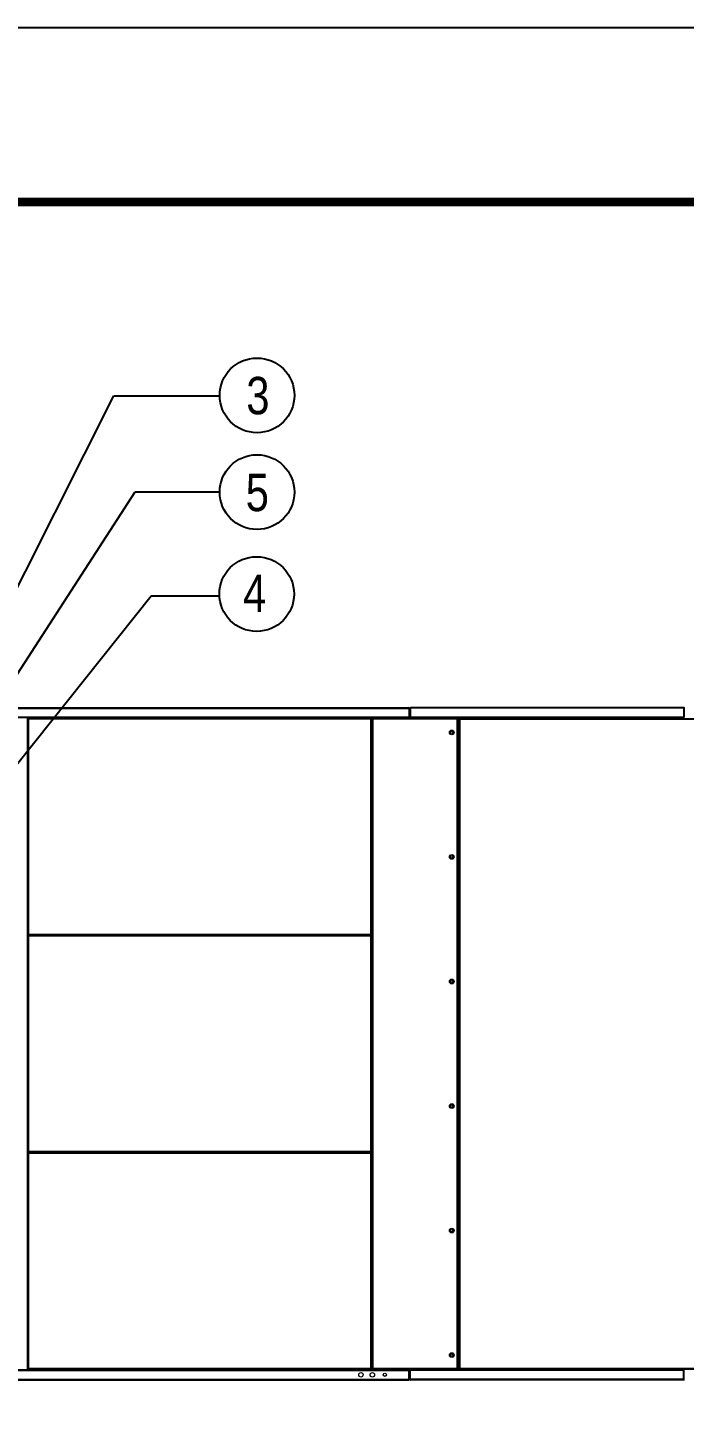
# Model space of a CAD drawing. Header units: millimetres. Extents: x -17070 to 41831, y -291348 to 30635.
# Drawn here: x 23582 to 26221, y 25115 to 30635 of the extents above; entities that cross this region are included whole.
import ezdxf
from ezdxf import colors
from ezdxf.entities.mleader import LeaderData, LeaderLine
from ezdxf.enums import TextEntityAlignment as Align
from ezdxf.math import Vec2, Vec3

# ---------------------------------------------------------------- set-up
doc = ezdxf.new("R2010")
doc.units = ezdxf.units.MM
for name, color, linetype in [('냉각탑_dim', 1, 'Continuous'), ('냉각탑_form', 1, 'Continuous'), ('냉각탑_text', 3, 'Continuous')]:
    doc.layers.add(name, color=color, linetype=linetype)
doc.styles.get("Standard").update_dxf_attribs({"font": 'arial.ttf'})

# ---------------------------------------------------------------- blocks, each defined once
blk = doc.blocks.new('4')
at = {"color": 7, "lineweight": 20}
for p, q in [((23020.6, 27905.1), (25113.6, 27905.1)), ((23020.6, 27901.6), (25113.6, 27901.6)), ((26216, 27905.1), (25122.2, 27905.1)), ((26216, 27902), (25122.2, 27902)), ((25113.6, 27866.6), (23020.6, 27866.6)), ((25113.6, 27863.1), (23020.6, 27863.1)), ((23581.6, 25249.1), (23581.6, 27861.1)), ((24960.6, 27861.1), (23585.6, 27861.1)), ((24960.6, 27857.6), (23585.6, 27857.6)), ((24966.1, 27858), (24966.1, 25252.2)), ((24969.2, 27858), (24969.2, 25252.2)), ((26216, 27866.2), (25122.2, 27866.2)), ((26216, 27863.1), (25122.2, 27863.1)), ((25308, 25252.2), (25308, 27858)), ((25311.1, 25252.2), (25311.1, 27858)), ((25313.6, 25252.2), (25313.6, 27858)), ((25315.1, 27858), (25315.1, 25252.2)), ((25318.2, 27861.1), (26412, 27861.1)), ((25318.2, 27858), (25318.2, 25252.2)), ((25318.2, 27858), (26412, 27858)), ((24965.3, 25733.6), (24965.3, 27438.4)), ((23585.6, 26995.6), (24960.6, 26995.6)), ((23585.6, 26992.1), (24960.6, 26992.1)), ((24960.6, 26990.1), (23585.6, 26990.1)), ((24960.6, 26986.6), (23585.6, 26986.6)), ((23585.6, 26123.6), (24960.6, 26123.6)), ((23585.6, 26120.1), (24960.6, 26120.1)), ((24960.6, 26118.1), (23585.6, 26118.1)), ((24960.6, 26114.6), (23585.6, 26114.6)), ((23020.6, 25247.1), (25113.6, 25247.1)), ((23020.6, 25243.6), (25113.6, 25243.6)), ((23585.6, 25252.6), (24960.6, 25252.6)), ((23585.6, 25249.1), (24960.6, 25249.1)), ((26216, 25247.1), (25122.2, 25247.1)), ((26216, 25244), (25122.2, 25244)), ((25318.2, 25252.2), (26412, 25252.2)), ((25318.2, 25249.1), (26412, 25249.1)), ((23020.6, 25208.6), (25113.6, 25208.6)), ((23020.6, 25205.1), (25113.6, 25205.1)), ((26216, 25208.2), (25122.2, 25208.2)), ((26216, 25205.1), (25122.2, 25205.1))]:
    blk.add_line(p, q, dxfattribs=at)
at = {"color": 7, "lineweight": 20, "ltscale": 0.001944}
for p, q in [((25113.6, 27901.6), (25113.6, 27905.1)), ((23585.1, 27861.1), (23581.6, 27861.1)), ((23582.1, 27857.6), (23585.6, 27857.6)), ((23585.1, 27857.6), (23585.1, 27861.1)), ((23585.6, 27861.1), (23585.6, 27857.6)), ((24960.6, 27861.1), (24960.6, 27857.6)), ((24964.1, 27857.6), (24960.6, 27857.6)), ((25113.6, 27866.6), (25113.6, 27863.1)), ((23582.1, 26995.6), (23585.6, 26995.6)), ((23585.6, 26992.1), (23585.6, 26995.6)), ((24960.6, 26992.1), (24960.6, 26995.6)), ((24964.1, 26995.6), (24960.6, 26995.6)), ((23582.1, 26986.6), (23585.6, 26986.6)), ((23585.6, 26990.1), (23585.6, 26986.6)), ((24960.6, 26990.1), (24960.6, 26986.6)), ((24964.1, 26986.6), (24960.6, 26986.6)), ((23582.1, 26123.6), (23585.6, 26123.6)), ((23582.1, 26114.6), (23585.6, 26114.6)), ((23585.6, 26120.1), (23585.6, 26123.6)), ((23585.6, 26118.1), (23585.6, 26114.6)), ((24960.6, 26120.1), (24960.6, 26123.6)), ((24964.1, 26123.6), (24960.6, 26123.6)), ((24960.6, 26118.1), (24960.6, 26114.6)), ((24964.1, 26114.6), (24960.6, 26114.6)), ((23585.1, 25249.1), (23581.6, 25249.1)), ((23582.1, 25252.6), (23585.6, 25252.6)), ((23585.1, 25249.1), (23585.1, 25252.6)), ((23585.6, 25249.1), (23585.6, 25252.6)), ((24960.6, 25249.1), (24960.6, 25252.6)), ((24964.1, 25252.6), (24960.6, 25252.6)), ((25113.6, 25243.6), (25113.6, 25247.1)), ((25113.6, 25205.1), (25113.6, 25208.6))]:
    blk.add_line(p, q, dxfattribs=at)
at = {"color": 7, "lineweight": 20, "ltscale": 0.019444}
for p, q in [((25113.6, 27901.6), (25113.6, 27866.6)), ((25115.1, 27901.6), (25115.1, 27866.6)), ((25117.1, 27901.6), (25117.1, 27866.6)), ((25113.6, 25208.6), (25113.6, 25243.6)), ((25115.1, 25243.6), (25115.1, 25208.6)), ((25117.1, 25243.6), (25117.1, 25208.6))]:
    blk.add_line(p, q, dxfattribs=at)
at = {"color": 7, "lineweight": 20, "ltscale": 0.001111}
for p, q in [((25115.1, 27901.6), (25117.1, 27901.6)), ((26219.1, 27905.1), (26221.1, 27905.1)), ((26219.1, 27900.4), (26221.1, 27900.4)), ((23733.2, 27861.1), (23733.2, 27863.1)), ((24048.1, 27863.1), (24048.1, 27861.1)), ((24074.6, 27863.1), (24074.6, 27861.1)), ((24078.1, 27863.1), (24078.1, 27861.1)), ((24343.2, 27861.1), (24343.2, 27863.1)), ((24343.2, 27861.1), (24343.2, 27863.1)), ((24496.1, 27863.1), (24496.1, 27861.1)), ((24522.6, 27863.1), (24522.6, 27861.1)), ((24526.1, 27863.1), (24526.1, 27861.1)), ((24953.2, 27861.1), (24953.2, 27863.1)), ((25101.9, 27861.1), (25101.9, 27863.1)), ((25123.8, 27863.1), (25123.8, 27861.1)), ((25889.9, 27863.1), (25889.9, 27861.1)), ((24966.1, 27538.4), (24964.1, 27538.4)), ((24966.1, 27438.4), (24964.1, 27438.4)), ((23681.6, 26992.1), (23681.6, 26990.1)), ((23685.1, 26992.1), (23685.1, 26990.1)), ((23729.3, 26992.1), (23729.3, 26990.1)), ((23730.1, 26992.1), (23730.1, 26990.1)), ((23732.1, 26992.1), (23732.1, 26990.1)), ((23733.3, 26990.1), (23733.3, 26992.1)), ((23734.1, 26990.1), (23734.1, 26992.1)), ((23736.1, 26990.1), (23736.1, 26992.1)), ((23736.1, 26992.1), (23736.1, 26990.1)), ((24343.3, 26990.1), (24343.3, 26992.1)), ((24953.3, 26990.1), (24953.3, 26992.1)), ((23681.6, 26120.1), (23681.6, 26118.1)), ((23685.1, 26120.1), (23685.1, 26118.1)), ((23729.3, 26120.1), (23729.3, 26118.1)), ((23730.1, 26120.1), (23730.1, 26118.1)), ((23732.1, 26120.1), (23732.1, 26118.1)), ((23733.3, 26118.1), (23733.3, 26120.1)), ((23734.1, 26118.1), (23734.1, 26120.1)), ((23736.1, 26118.1), (23736.1, 26120.1)), ((23736.1, 26120.1), (23736.1, 26118.1)), ((24343.3, 26118.1), (24343.3, 26120.1)), ((24953.3, 26118.1), (24953.3, 26120.1)), ((24966.1, 25733.6), (24964.1, 25733.6)), ((24966.1, 25633.6), (24964.1, 25633.6)), ((23701.1, 25249.1), (23701.1, 25247.1)), ((24979.8, 25249.1), (24979.8, 25247.1)), ((25123.8, 25249.1), (25123.8, 25247.1)), ((25889.9, 25247.1), (25889.9, 25249.1)), ((25117.1, 25208.6), (25115.1, 25208.6)), ((26221.1, 25205.1), (26219.1, 25205.1))]:
    blk.add_line(p, q, dxfattribs=at)
at = {"color": 7, "lineweight": 20, "ltscale": 0.000888889}
for p, q in [((25119.1, 27905.1), (25120.7, 27905.1)), ((26219.1, 27905.1), (26217.5, 27905.1)), ((24962.2, 27858), (24963.8, 27858)), ((24965.3, 27859.5), (24965.3, 27861.1)), ((25119.1, 27866.2), (25120.7, 27866.2)), ((25316.6, 27861.1), (25316.6, 27859.5)), ((25316.6, 27861.1), (25318.2, 27861.1)), ((25316.6, 27859.5), (25318.2, 27859.5)), ((26177.5, 27861.5), (26177.5, 27863.1)), ((26219.1, 27866.2), (26217.5, 27866.2)), ((26217.5, 27861.5), (26217.5, 27863.1)), ((24963.8, 25252.2), (24962.2, 25252.2)), ((24965.3, 25249.1), (24965.3, 25250.7)), ((25119.1, 25244), (25120.7, 25244)), ((25316.6, 25249.1), (25316.6, 25250.7)), ((25318.2, 25250.7), (25316.6, 25250.7)), ((25318.2, 25249.1), (25316.6, 25249.1)), ((26177.5, 25248.7), (26177.5, 25247.1)), ((26217.5, 25248.7), (26217.5, 25247.1)), ((26219.1, 25244), (26217.5, 25244)), ((25119.1, 25205.1), (25120.7, 25205.1)), ((26219.1, 25205.1), (26217.5, 25205.1))]:
    blk.add_line(p, q, dxfattribs=at)
at = {"color": 7, "lineweight": 20, "ltscale": 0.021611}
for p, q in [((25119.1, 27905.1), (25119.1, 27866.2)), ((25120.7, 27905.1), (25120.7, 27866.2)), ((26217.5, 27905.1), (26217.5, 27866.2)), ((26219.1, 27905.1), (26219.1, 27866.2)), ((25119.1, 25205.1), (25119.1, 25244)), ((25120.7, 25205.1), (25120.7, 25244)), ((26217.5, 25205.1), (26217.5, 25244)), ((26217.5, 25205.1), (26217.5, 25244)), ((26219.1, 25205.1), (26219.1, 25244))]:
    blk.add_line(p, q, dxfattribs=at)
at = {"color": 7, "lineweight": 20, "ltscale": 0.000833333}
for p, q in [((25122.2, 27905.1), (25120.7, 27905.1)), ((25122.2, 27905.1), (25120.7, 27905.1)), ((26217.5, 27905.1), (26216, 27905.1)), ((26217.5, 27905.1), (26216, 27905.1)), ((24965.3, 27858), (24963.8, 27858)), ((24965.3, 27858), (24965.3, 27859.5)), ((25120.7, 27866.2), (25122.2, 27866.2)), ((25315.1, 27858), (25313.6, 27858)), ((25316.6, 27858), (25316.6, 27859.5)), ((26217.5, 27866.2), (26216, 27866.2)), ((26216, 27866.2), (26216, 27864.7)), ((24965.3, 25252.2), (24963.8, 25252.2)), ((24965.3, 25252.2), (24965.3, 25250.7)), ((25120.7, 25244), (25122.2, 25244)), ((25120.7, 25244), (25122.2, 25244)), ((25315.1, 25252.2), (25313.6, 25252.2)), ((25316.6, 25252.2), (25316.6, 25250.7)), ((26216, 25244), (26216, 25245.5)), ((26217.5, 25244), (26216, 25244)), ((26217.5, 25244), (26216, 25244)), ((25122.2, 25205.1), (25120.7, 25205.1)), ((26217.5, 25205.1), (26216, 25205.1))]:
    blk.add_line(p, q, dxfattribs=at)
at = {"color": 7, "lineweight": 20, "ltscale": 0.005324}
blk.add_line((25131.8, 27905.1), (25122.2, 27905.1), dxfattribs=at)
at = {"color": 7, "lineweight": 20, "ltscale": 0.009389}
for p, q in [((25139.1, 27905.1), (25122.2, 27905.1)), ((26216, 27905.1), (26199.1, 27905.1))]:
    blk.add_line(p, q, dxfattribs=at)
at = {"color": 7, "lineweight": 20, "ltscale": 0.001722}
for p, q in [((25122.2, 27905.1), (25122.2, 27902)), ((25122.2, 27905.1), (25122.2, 27902)), ((26216, 27905.1), (26216, 27902)), ((24966.1, 27858), (24969.2, 27858)), ((24969.2, 27861.1), (24969.2, 27858)), ((25122.2, 27863.1), (25122.2, 27866.2)), ((25308, 27861.1), (25308, 27858)), ((25311.1, 27858), (25308, 27858)), ((25315.1, 27858), (25318.2, 27858)), ((25318.2, 27861.1), (25318.2, 27858)), ((26216, 27863.1), (26216, 27866.2)), ((24966.1, 25252.2), (24969.2, 25252.2)), ((24969.2, 25249.1), (24969.2, 25252.2)), ((25122.2, 25247.1), (25122.2, 25244)), ((25308, 25249.1), (25308, 25252.2)), ((25311.1, 25252.2), (25308, 25252.2)), ((25315.1, 25252.2), (25318.2, 25252.2)), ((25318.2, 25249.1), (25318.2, 25252.2)), ((26216, 25247.1), (26216, 25244)), ((25122.2, 25205.1), (25122.2, 25208.2)), ((25122.2, 25205.1), (25122.2, 25208.2)), ((26216, 25205.1), (26216, 25208.2))]:
    blk.add_line(p, q, dxfattribs=at)
at = {"color": 7, "lineweight": 20, "ltscale": 0.003787}
blk.add_line((25131.8, 27905.1), (25138.6, 27905.1), dxfattribs=at)
at = {"color": 7, "lineweight": 20, "ltscale": 0.00027774}
blk.add_line((25138.6, 27905.1), (25139.1, 27905.1), dxfattribs=at)
at = {"color": 7, "lineweight": 20, "ltscale": 0.155556}
for p, q in [((25139.1, 27905.1), (25419.1, 27905.1)), ((25919.1, 27905.1), (26199.1, 27905.1))]:
    blk.add_line(p, q, dxfattribs=at)
at = {"color": 7, "lineweight": 20, "ltscale": 0.027778}
for p, q in [((25419.1, 27905.1), (25469.1, 27905.1)), ((25869.1, 27905.1), (25919.1, 27905.1))]:
    blk.add_line(p, q, dxfattribs=at)
at = {"color": 7, "lineweight": 20, "ltscale": 0.222222}
blk.add_line((25469.1, 27905.1), (25869.1, 27905.1), dxfattribs=at)
at = {"color": 7, "lineweight": 20, "ltscale": 0.002588}
blk.add_line((26199.1, 27905.1), (26203.7, 27905.1), dxfattribs=at)
at = {"color": 7, "lineweight": 20, "ltscale": 0.007103}
blk.add_line((26203.2, 27905.1), (26216, 27905.1), dxfattribs=at)
at = {"color": 7, "lineweight": 20, "ltscale": 0.478889}
for p, q in [((23582.1, 27857.6), (23582.1, 26995.6)), ((23585.6, 27857.6), (23585.6, 26995.6)), ((24960.6, 26995.6), (24960.6, 27857.6)), ((24964.1, 26995.6), (24964.1, 27857.6)), ((23582.1, 26114.6), (23582.1, 25252.6)), ((23585.6, 26114.6), (23585.6, 25252.6)), ((24960.6, 25252.6), (24960.6, 26114.6)), ((24964.1, 25252.6), (24964.1, 26114.6))]:
    blk.add_line(p, q, dxfattribs=at)
at = {"color": 7, "lineweight": 20, "ltscale": 0.000277763}
for p, q in [((23585.1, 27861.1), (23585.6, 27861.1)), ((23585.1, 25249.1), (23585.6, 25249.1))]:
    blk.add_line(p, q, dxfattribs=at)
at = {"color": 7, "lineweight": 20, "ltscale": 0.000222222}
for p, q in [((24962.2, 27857.6), (24962.2, 27858)), ((24963.8, 27857.6), (24963.8, 27858)), ((25113.6, 25244), (25114, 25244))]:
    blk.add_line(p, q, dxfattribs=at)
at = {"color": 7, "lineweight": 20, "ltscale": 0.002167}
for p, q in [((24965.3, 27861.1), (24969.2, 27861.1)), ((24965.3, 27859.5), (24969.2, 27859.5)), ((24969.2, 27858), (24965.3, 27858)), ((24965.3, 25250.7), (24969.2, 25250.7)), ((24965.3, 25249.1), (24969.2, 25249.1))]:
    blk.add_line(p, q, dxfattribs=at)
at = {"color": 7, "lineweight": 20, "ltscale": 0.177546}
blk.add_line((24965.3, 27538.4), (24965.3, 27858), dxfattribs=at)
at = {"color": 7, "lineweight": 20, "ltscale": 0.188222}
for p, q in [((25308, 27861.1), (24969.2, 27861.1)), ((25308, 27858), (24969.2, 27858)), ((24969.2, 25252.2), (25308, 25252.2)), ((24969.2, 25249.1), (25308, 25249.1))]:
    blk.add_line(p, q, dxfattribs=at)
at = {"color": 7, "lineweight": 20, "ltscale": 0.002803}
blk.add_line((25119.1, 27861.1), (25119.1, 27866.2), dxfattribs=at)
at = {"color": 7, "lineweight": 20, "ltscale": 0.00111}
blk.add_line((25122.3, 27861.1), (25122.3, 27863.1), dxfattribs=at)
at = {"color": 7, "lineweight": 20, "ltscale": 1.52736e-05}
blk.add_line((25262.2, 27861.1), (25262.2, 27861.1), dxfattribs=at)
at = {"color": 7, "lineweight": 20, "ltscale": 0.004777}
for p, q in [((25308, 27859.6), (25316.6, 27859.6)), ((25316.6, 25250.6), (25308, 25250.6))]:
    blk.add_line(p, q, dxfattribs=at)
at = {"color": 7, "lineweight": 20, "ltscale": 0.001389}
for p, q in [((25311.1, 27858), (25313.6, 27858)), ((25311.1, 25252.2), (25313.6, 25252.2))]:
    blk.add_line(p, q, dxfattribs=at)
at = {"color": 7, "lineweight": 20, "ltscale": 0.000888874}
blk.add_line((25316.6, 27858), (25318.2, 27858), dxfattribs=at)
at = {"color": 7, "lineweight": 20, "ltscale": 0.000222223}
for p, q in [((26177.5, 27861.1), (26177.5, 27861.5)), ((26217.5, 27861.1), (26217.5, 27861.5))]:
    blk.add_line(p, q, dxfattribs=at)
at = {"color": 7, "lineweight": 20, "ltscale": 0.022222}
for p, q in [((26177.5, 27861.5), (26217.5, 27861.5)), ((26217.5, 25248.7), (26177.5, 25248.7)), ((26217.5, 25247.1), (26177.5, 25247.1))]:
    blk.add_line(p, q, dxfattribs=at)
at = {"color": 7, "lineweight": 20, "ltscale": 0.00080973}
blk.add_line((26216, 27863.1), (26217.5, 27863.1), dxfattribs=at)
at = {"color": 7, "lineweight": 20, "ltscale": 0.005}
for p, q in [((23585.1, 26986.6), (23585.1, 26995.6)), ((24962.2, 26986.6), (24962.2, 26995.6)), ((24963.8, 26986.6), (24963.8, 26995.6)), ((23585.1, 26114.6), (23585.1, 26123.6)), ((24962.2, 26114.6), (24962.2, 26123.6)), ((24963.8, 26114.6), (24963.8, 26123.6))]:
    blk.add_line(p, q, dxfattribs=at)
at = {"color": 7, "lineweight": 20, "ltscale": 0.479444}
for p, q in [((23582.1, 26986.6), (23582.1, 26123.6)), ((23585.6, 26986.6), (23585.6, 26123.6)), ((24960.6, 26123.6), (24960.6, 26986.6)), ((24964.1, 26123.6), (24964.1, 26986.6))]:
    blk.add_line(p, q, dxfattribs=at)
at = {"color": 7, "lineweight": 20, "ltscale": 0.211889}
blk.add_line((24965.3, 25252.2), (24965.3, 25633.6), dxfattribs=at)
at = {"color": 7, "lineweight": 20, "ltscale": 0.002611}
blk.add_line((24965.3, 25249.1), (24960.6, 25249.1), dxfattribs=at)
blk.add_line((24965.3, 25249.1), (24960.6, 25249.1), dxfattribs=at)
at = {"color": 7, "lineweight": 20, "ltscale": 0.000222164}
blk.add_line((24962.2, 25252.2), (24962.2, 25252.6), dxfattribs=at)
at = {"color": 7, "lineweight": 20, "ltscale": 0.000222165}
blk.add_line((24963.8, 25252.2), (24963.8, 25252.6), dxfattribs=at)
at = {"color": 7, "lineweight": 20, "ltscale": 0.000444359}
blk.add_line((24966.1, 25252.2), (24965.3, 25252.2), dxfattribs=at)
at = {"color": 7, "lineweight": 20, "ltscale": 0.000222226}
for p, q in [((25113.6, 25247.1), (25114, 25247.1)), ((25117.1, 25243.6), (25117.1, 25244))]:
    blk.add_line(p, q, dxfattribs=at)
at = {"color": 7, "lineweight": 20, "ltscale": 1.29913e-05}
blk.add_line((25114, 25247.1), (25114, 25247.1), dxfattribs=at)
at = {"color": 7, "lineweight": 20, "ltscale": 0.000580935}
for p, q in [((25114, 25245.1), (25114, 25244)), ((25114, 25244), (25114, 25245.1))]:
    blk.add_line(p, q, dxfattribs=at)
at = {"color": 7, "lineweight": 20, "ltscale": 0.019889}
for p, q in [((25114, 25244), (25114, 25208.2)), ((25114, 25208.2), (25114, 25244))]:
    blk.add_line(p, q, dxfattribs=at)
at = {"color": 7, "lineweight": 20, "ltscale": 0.002801}
blk.add_line((25119.1, 25244.1), (25119.1, 25249.1), dxfattribs=at)
at = {"color": 7, "lineweight": 20, "ltscale": 0.001112}
for p, q in [((25122.3, 25247.1), (25122.3, 25249.1)), ((26221.1, 25209.8), (26219.1, 25209.8))]:
    blk.add_line(p, q, dxfattribs=at)
at = {"color": 7, "lineweight": 20, "ltscale": 0.349446}
blk.add_line((25870, 25247.1), (25241, 25247.1), dxfattribs=at)
at = {"color": 7, "lineweight": 20, "ltscale": 0.011044}
blk.add_line((25889.9, 25247.1), (25870, 25247.1), dxfattribs=at)
at = {"color": 7, "lineweight": 20, "ltscale": 0.000222224}
for p, q in [((26177.5, 25249.1), (26177.5, 25248.7)), ((26217.5, 25249.1), (26217.5, 25248.7))]:
    blk.add_line(p, q, dxfattribs=at)
at = {"color": 7, "lineweight": 20, "ltscale": 0.003722}
blk.add_line((26224.2, 25247.1), (26217.5, 25247.1), dxfattribs=at)
at = {"color": 7, "lineweight": 20, "ltscale": 0.000222318}
blk.add_line((25114, 25208.2), (25113.6, 25208.2), dxfattribs=at)
at = {"color": 7, "lineweight": 20, "ltscale": 0.000203927}
blk.add_line((25113.6, 25205.1), (25114, 25205.1), dxfattribs=at)
at = {"color": 7, "lineweight": 20, "ltscale": 0.000222128}
blk.add_line((25117.1, 25208.2), (25117.1, 25208.6), dxfattribs=at)
at = {"color": 7, "lineweight": 20}
for centre, radius in [((25286.1, 27805.1), 9.5), ((25286.1, 27805.1), 7.9), ((25286.1, 27805.1), 4.5), ((25286.1, 27305.1), 9.5), ((25286.1, 27305.1), 7.9), ((25286.1, 27305.1), 4.5), ((25286.1, 26805.1), 9.5), ((25286.1, 26805.1), 7.9), ((25286.1, 26805.1), 4.5), ((25286.1, 26305.1), 9.5), ((25286.1, 26305.1), 7.9), ((25286.1, 26305.1), 4.5), ((25286.1, 25805.1), 9.5), ((25286.1, 25805.1), 7.9), ((25286.1, 25805.1), 4.5), ((25286.1, 25305.1), 9.5), ((25286.1, 25305.1), 7.9), ((25286.1, 25305.1), 4.5), ((24921.1, 25226.1), 9), ((24967.1, 25226.1), 9), ((25017.1, 25226.1), 6.5)]:
    blk.add_circle(centre, radius, dxfattribs=at)
for centre, radius, start, end in [((25113.6, 27901.6), 3.5, 0, 90), ((25113.6, 27901.6), 1.5, 0, 90), ((23585.1, 27857.6), 3.5, 90, 90.1885), ((25078.6, 27857.6), 3.5, 90, 90.8741), ((25113.6, 27866.6), 1.5, 270, 0), ((25113.6, 27866.6), 3.5, 270, 0), ((25113.6, 27857.6), 3.5, 89.1038, 90), ((25122.2, 27866.2), 3.1, 180, 270), ((25122.2, 27866.2), 1.5, 180, 270), ((25122.2, 27858), 3.1, 90, 90.8841), ((25158, 27858), 3.1, 89.7174, 90), ((26216, 27866.2), 1.5, 270, 0), ((26216, 27866.2), 3.1, 270, 0), ((24064, 25244), 3.1, 89.401, 90), ((24072.2, 25244), 3.1, 90, 90.599), ((25113.6, 25243.6), 3.5, 0, 90), ((25113.6, 25243.6), 1.5, 0, 90), ((25114, 25244), 3.1, 0, 90), ((25122.2, 25244), 3.1, 90, 180), ((25122.2, 25244), 1.5, 90, 180), ((26216, 25244), 3.1, 0, 90), ((26216, 25244), 1.5, 0, 90), ((25113.6, 25208.6), 1.5, 270, 0), ((25113.6, 25208.6), 3.5, 270, 0), ((25114, 25208.2), 3.1, 270, 360)]:
    blk.add_arc(centre, radius, start, end, dxfattribs=at)
for centre, major_axis, ratio, start_param, end_param in [((25122.9, 27858), (0, 3.1), 0.7178, 0, 0.015122), ((25241, 27859.6), (0, -3.5), 0.544639, 3.161065, 4.268498), ((25870, 27859.6), (0, -3.5), 0.544639, 3.156703, 4.269478), ((25870, 27859.6), (0, -1.5), 0.544639, 3.141593, 3.165474), ((25941.3, 27858), (0, 3.1), 0.477391, 0, 0.013405), ((25948.3, 27858), (0, -3.1), 0.656756, 3.141593, 3.154143), ((23727.5, 25250.6), (0, -3.5), 0.996195, 0, 1.127854), ((24748.6, 25250.6), (0, -3.5), 0.996195, 5.1553, 6.283185), ((24953.4, 25250.6), (0, -3.5), 0.996195, 5.155384, 6.283185), ((25241, 25250.6), (0, 3.5), 0.544639, 2.015172, 3.141593), ((25870, 25250.6), (0, 3.5), 0.544639, 2.013707, 3.141593)]:
    blk.add_ellipse(centre, major_axis=major_axis, ratio=ratio, start_param=start_param, end_param=end_param, dxfattribs=at)

msp = doc.modelspace()

# ---------------------------------------------------------------- linework, layer by layer
at = {"layer": 'Defpoints'}
msp.add_lwpolyline([(12424, 30635.1), (41831.2, 30635.1), (41831.2, 9840), (12424, 9840)], close=True, dxfattribs=at)
at = {"layer": '냉각탑_dim', "linetype": 'ByBlock', "lineweight": -3}
for centre in [(24503.8, 29158.2), (24503.8, 28769.7), (24502.4, 28360.6)]:
    msp.add_circle(centre, 150, dxfattribs=at)
at = {"layer": '냉각탑_form', "const_width": 35}
msp.add_lwpolyline([(13124.1, 29935), (13124.1, 10540.2), (41131, 10540.2), (41131, 29935)], close=True, dxfattribs=at)

# ---------------------------------------------------------------- block references
msp.add_blockref('4', (0, 0))

# ---------------------------------------------------------------- texts
at = {"layer": '냉각탑_text', "width": 0.8}
for s, p in [('3', (24507.2, 29157.4)), ('5', (24504.9, 28768.4)), ('4', (24494.1, 28364))]:
    msp.add_text(s, height=150, dxfattribs=at).set_placement(p, align=Align.MIDDLE_CENTER)

# ---------------------------------------------------------------- leaders
at = {"layer": '냉각탑_dim', "lineweight": -3}
ml = msp.add_multileader_mtext('Standard', dxfattribs=at)
ml.set_content('')
ml.set_leader_properties(color=256)
ml.build(insert=Vec2(0, 0))
ml.multileader.update_dxf_attribs({"text_right_attachment_type": 6, "dogleg_length": 5, "arrow_head_size": 180, "scale": 30})
ctx = ml.context
ctx.base_point, ctx.scale, ctx.char_height, ctx.arrow_head_size, ctx.landing_gap_size, ctx.plane_origin = Vec3(24353.8, 29156.3), 30, 7.18, 180, 3.59, Vec3(23303.3, 29332.4)
ctx.right_attachment = 6
notes = []
notes.append((ctx, [(0, (1, 1, 0), (23927.9, 29156.3), (1, 0), 425.9, [(0, [(23161.7, 27635)], 0, [])])]))
ctx.mtext, ml.multileader.dxf.content_type = None, 0
ml = msp.add_multileader_mtext('Standard', dxfattribs=at)
ml.set_content('')
ml.set_leader_properties(color=256)
ml.build(insert=Vec2(0, 0))
ml.multileader.update_dxf_attribs({"text_right_attachment_type": 6, "dogleg_length": 5, "arrow_head_size": 180, "scale": 30})
ctx = ml.context
ctx.base_point, ctx.scale, ctx.char_height, ctx.arrow_head_size, ctx.landing_gap_size, ctx.plane_origin = Vec3(24353.8, 28771.6), 30, 7.18, 180, 3.59, Vec3(24334.7, 29014.3)
ctx.right_attachment = 6
notes.append((ctx, [(0, (1, 1, 0), (24014.2, 28771.6), (1, 0), 339.7, [(0, [(23161.7, 27455)], 0, [])])]))
ctx.mtext, ml.multileader.dxf.content_type = None, 0
ml = msp.add_multileader_mtext('Standard', dxfattribs=at)
ml.set_content('')
ml.set_leader_properties(color=256)
ml.build(insert=Vec2(0, 0))
ml.multileader.update_dxf_attribs({"text_right_attachment_type": 6, "dogleg_length": 5, "arrow_head_size": 180, "scale": 30})
ctx = ml.context
ctx.base_point, ctx.scale, ctx.char_height, ctx.arrow_head_size, ctx.landing_gap_size, ctx.plane_origin = Vec3(24353.4, 28353.8), 30, 7.18, 180, 3.59, Vec3(24276.1, 28753.8)
ctx.right_attachment = 6
notes.append((ctx, [(0, (1, 1, 0), (24078.5, 28353.8), (1, 0), 274.9, [(0, [(23361.7, 27455)], 0, [])])]))
ctx.mtext, ml.multileader.dxf.content_type = None, 0
for ctx, leaders in notes:
    for number, flags, end, landing, length, lines in leaders:
        leader = LeaderData()
        leader.index, (leader.has_last_leader_line, leader.has_dogleg_vector, leader.attachment_direction) = number, flags
        leader.last_leader_point, leader.dogleg_vector, leader.dogleg_length = Vec3(end), Vec3(landing), length
        for number, points, colour, breaks in lines:
            line = LeaderLine()
            line.index, line.vertices, line.color, line.breaks = number, Vec3.list(points), colors.encode_raw_color(colour), breaks
            leader.lines.append(line)
        ctx.leaders.append(leader)

doc.saveas('drawing.dxf')
